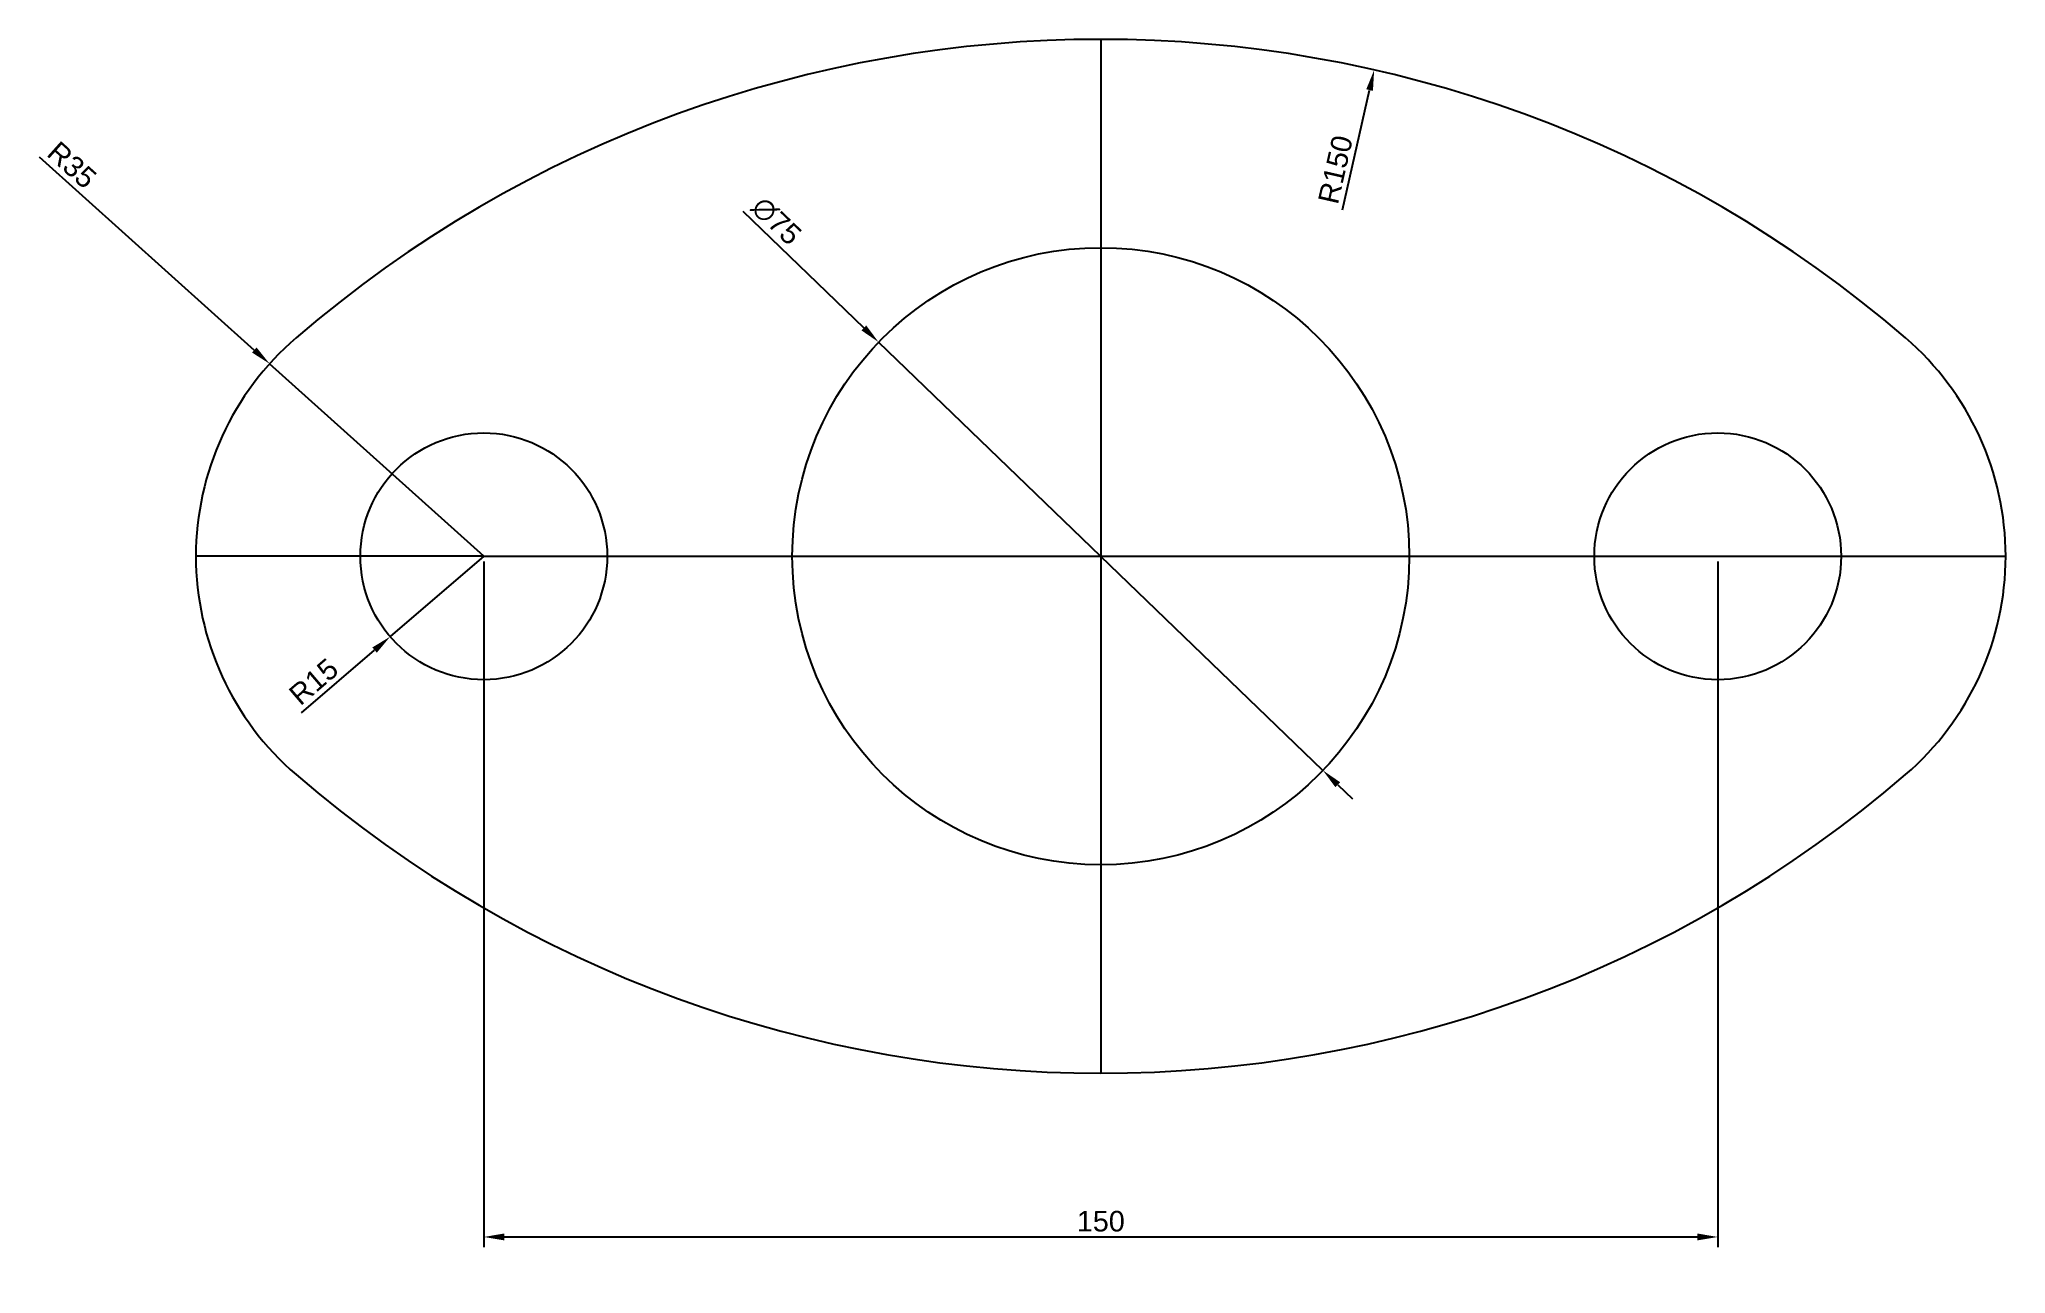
# Model space of a CAD drawing. Header units: millimetres. Extents: x 2678 to 2917, y 1285 to 1435.
import ezdxf

# ---------------------------------------------------------------- set-up
doc = ezdxf.new("R2010")
doc.units = ezdxf.units.MM
doc.styles.get("Standard").update_dxf_attribs({"font": 'arial.ttf'})
doc.dimstyles.new('ISO-25', dxfattribs={"dimtxt": 2.5, "dimasz": 2.5, "dimexe": 1.25, "dimexo": 0.625, "dimtad": 1, "dimtxsty": 'Standard', "dimcen": 2.5, "dimadec": 0, "dimazin": 0, "dimtfac": 1, "dimtmove": 0, "dimatfit": 3, "dimfxl": 1, "dimarcsym": 0})

# ---------------------------------------------------------------- blocks, each defined once
blk = doc.blocks.new('*D2')
at = {"color": 0, "lineweight": -2, "transparency": 16777216}
for p, q in [((2732.43, 1371.88), (2721.04, 1362.11)), ((2710.25, 1352.84), (2719.15, 1360.48))]:
    blk.add_line(p, q, dxfattribs=at)
at = {"color": 0, "transparency": 16777216}
blk.add_solid([(2718.88, 1360.8), (2719.42, 1360.16), (2721.04, 1362.11)], dxfattribs=at)
at = {"layer": 'Defpoints', "color": 0, "transparency": 16777216}
for p in [(2732.43, 1371.88), (2721.04, 1362.11)]:
    blk.add_point(p, dxfattribs=at)
at = {"color": 0, "transparency": 16777216, "insert": (2711.75, 1356.64), "char_height": 2.5, "attachment_point": 5, "rotation": 40.6403}
blk.add_mtext('R15', dxfattribs=at)
blk = doc.blocks.new('*D3')
at = {"color": 0, "lineweight": -2, "transparency": 16777216}
for p, q in [((2678.39, 1420.43), (2704.53, 1396.94)), ((2732.43, 1371.88), (2706.39, 1395.27))]:
    blk.add_line(p, q, dxfattribs=at)
at = {"color": 0, "transparency": 16777216}
blk.add_solid([(2704.81, 1397.25), (2704.26, 1396.63), (2706.39, 1395.27)], dxfattribs=at)
at = {"layer": 'Defpoints', "color": 0, "transparency": 16777216}
for p in [(2706.39, 1395.27), (2732.43, 1371.88)]:
    blk.add_point(p, dxfattribs=at)
at = {"color": 0, "transparency": 16777216, "insert": (2682.36, 1419.43), "char_height": 2.5, "attachment_point": 5, "rotation": 318.0561}
blk.add_mtext('R35', dxfattribs=at)
blk = doc.blocks.new('*D4')
at = {"color": 0, "lineweight": -2, "transparency": 16777216}
for p, q in [((2763.9, 1413.82), (2778.62, 1399.63)), ((2834.43, 1345.86), (2780.42, 1397.9)), ((2836.23, 1344.12), (2838.03, 1342.39))]:
    blk.add_line(p, q, dxfattribs=at)
at = {"color": 0, "transparency": 16777216}
for points in [[(2778.91, 1399.93), (2778.33, 1399.33), (2780.42, 1397.9)], [(2836.52, 1344.42), (2835.94, 1343.82), (2834.43, 1345.86)]]:
    blk.add_solid(points, dxfattribs=at)
at = {"layer": 'Defpoints', "color": 0, "transparency": 16777216}
for p in [(2780.42, 1397.9), (2834.43, 1345.86)]:
    blk.add_point(p, dxfattribs=at)
at = {"color": 0, "transparency": 16777216, "insert": (2767.99, 1412.62), "char_height": 2.5, "attachment_point": 5, "rotation": 316.0595}
blk.add_mtext('∅75', dxfattribs=at)
blk = doc.blocks.new('*D5')
at = {"color": 0, "lineweight": -2, "transparency": 16777216}
blk.add_line((2836.8, 1413.99), (2840.1, 1428.53), dxfattribs=at)
at = {"color": 0, "transparency": 16777216}
blk.add_solid([(2839.7, 1428.63), (2840.51, 1428.44), (2840.66, 1430.97)], dxfattribs=at)
at = {"layer": 'Defpoints', "color": 0, "transparency": 16777216}
for p in [(2840.66, 1430.97), (2807.43, 1284.7)]:
    blk.add_point(p, dxfattribs=at)
at = {"color": 0, "transparency": 16777216, "insert": (2835.96, 1418.87), "char_height": 2.5, "attachment_point": 5, "rotation": 77.2002}
blk.add_mtext('R150', dxfattribs=at)
blk = doc.blocks.new('*D6')
at = {"color": 0, "lineweight": -2, "transparency": 16777216}
for p, q in [((2732.43, 1371.25), (2732.43, 1287.91)), ((2882.43, 1371.25), (2882.43, 1287.91)), ((2734.93, 1289.16), (2879.93, 1289.16))]:
    blk.add_line(p, q, dxfattribs=at)
at = {"color": 0, "transparency": 16777216}
for points in [[(2734.93, 1289.58), (2734.93, 1288.74), (2732.43, 1289.16)], [(2879.93, 1289.58), (2879.93, 1288.74), (2882.43, 1289.16)]]:
    blk.add_solid(points, dxfattribs=at)
at = {"layer": 'Defpoints', "color": 0, "transparency": 16777216}
for p in [(2732.43, 1371.88), (2882.43, 1371.88), (2882.43, 1289.16)]:
    blk.add_point(p, dxfattribs=at)
at = {"color": 0, "transparency": 16777216, "insert": (2807.43, 1291.06), "char_height": 2.5, "attachment_point": 5}
blk.add_mtext('150', dxfattribs=at)

msp = doc.modelspace()

# ---------------------------------------------------------------- linework, layer by layer
for p, q in [((2807.426, 1434.699), (2807.426, 1309.055)), ((2732.426, 1371.877), (2697.426, 1371.877)), ((2732.426, 1371.877), (2882.426, 1371.877)), ((2882.426, 1371.877), (2917.426, 1371.877))]:
    msp.add_line(p, q)
for centre, radius in [((2807.426, 1371.877), 37.5), ((2732.426, 1371.877), 15), ((2882.426, 1371.877), 15)]:
    msp.add_circle(centre, radius)
for centre, radius, start, end in [((2807.426, 1284.699), 150, 49.29429, 130.70571), ((2732.426, 1371.877), 35, 130.70571, 229.29429), ((2882.426, 1371.877), 35, 310.70571, 49.29429), ((2807.426, 1459.055), 150, 229.29429, 310.70571)]:
    msp.add_arc(centre, radius, start, end)

# ---------------------------------------------------------------- dimensions: what is measured, and where the dimension line sits
for center, mpoint, picture, middle in [((2807.426, 1284.699), (2840.658, 1430.972), '*D5', (2837.813, 1418.452)), ((2732.426, 1371.877), (2706.393, 1395.271), '*D3', (2681.088, 1418.011)), ((2732.426, 1371.877), (2721.044, 1362.108), '*D2', (2712.993, 1355.197))]:
    dim = msp.add_radius_dim(center=center, mpoint=mpoint, dimstyle='ISO-25')
    dim.commit()
    dim.dimension.update_dxf_attribs({"geometry": picture, "text_midpoint": middle, "dimtype": 164})
dim = msp.add_diameter_dim_2p(p1=(2834.428, 1345.856), p2=(2780.424, 1397.899), dimstyle='ISO-25')
dim.commit()
dim.dimension.update_dxf_attribs({"geometry": '*D4', "text_midpoint": (2766.626, 1411.196), "dimtype": 163})
dim = msp.add_linear_dim(base=(2882.426, 1289.162), p1=(2732.426, 1371.877), p2=(2882.426, 1371.877), dimstyle='ISO-25')
dim.commit()
dim.dimension.update_dxf_attribs({"geometry": '*D6', "text_midpoint": (2807.426, 1291.063)})

doc.saveas('drawing.dxf')
